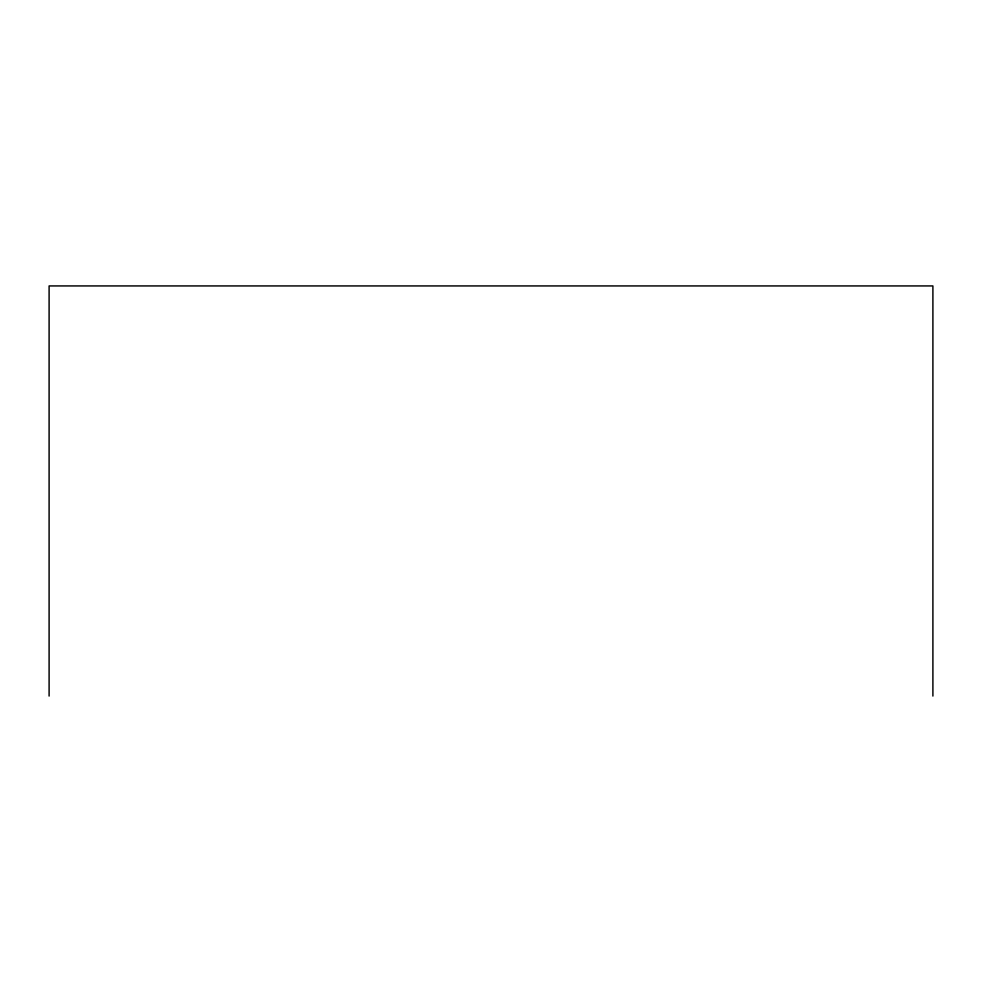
<?xml version="1.0" encoding="UTF-8"?>
<svg xmlns="http://www.w3.org/2000/svg" width="982" height="982" viewBox="0 0 982 982"><rect width="100%" height="100%" fill="white"/><g stroke="black" fill="none" stroke-linecap="round" stroke-linejoin="round"><path stroke-width="1.47" d="M932.9 696.066L932.9 285.934L49.1 285.934L49.1 696.066"/></g></svg>
